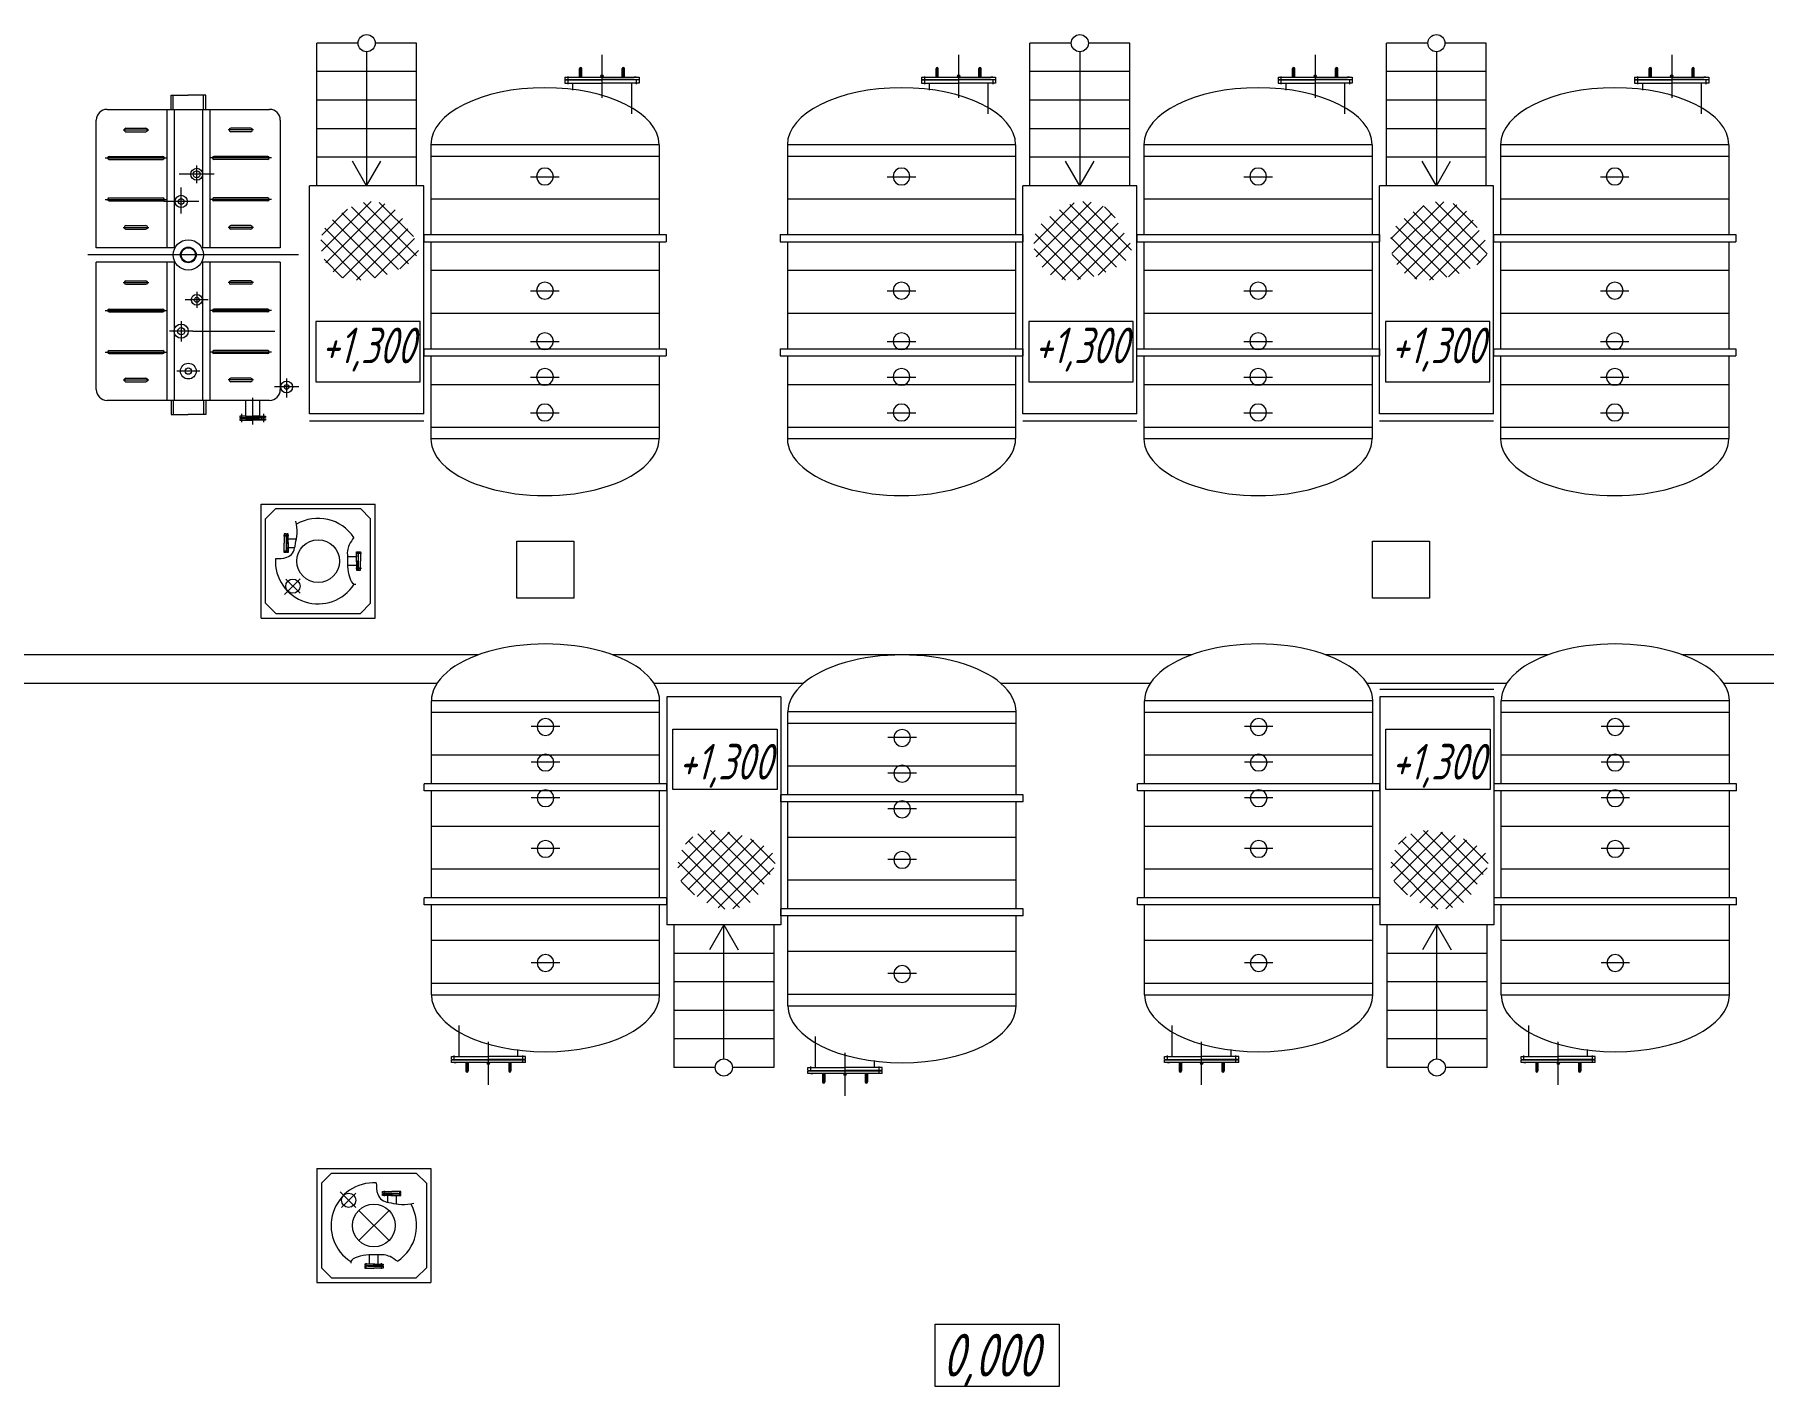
# Model space of a CAD drawing. Header units: millimetres. Extents: x 1663 to 6300, y 431 to 1491.
# Drawn here: x 4733.8 to 4909.8, y 1157.8 to 1295.4 of the extents above; entities that cross this region are included whole.
import ezdxf

# ---------------------------------------------------------------- set-up
doc = ezdxf.new("R2010")
doc.units = ezdxf.units.MM
doc.layers.add('Линия связи (Вновь)', color=3, linetype='Continuous', lineweight=60)
doc.layers.add('Строительный', color=251, linetype='Continuous', lineweight=13)
doc.styles.add('Simplex', font='simplex.shx', dxfattribs={"width": 0.7, "oblique": 15})

# ---------------------------------------------------------------- blocks, each defined once
blk = doc.blocks.new('A$C178B2837')
at = {"layer": 'Строительный', "ltscale": 100}
for p, q in [((338.04, 346.64), (335.14, 346.64)), ((335.14, 336.64), (335.14, 346.64)), ((338.64, 346.04), (338.64, 336.64)), ((342.14, 346.64), (339.24, 346.64)), ((342.14, 336.64), (342.14, 346.64)), ((355.14, 345.83), (355.14, 342.8)), ((380.14, 345.83), (380.14, 342.8)), ((388.04, 346.64), (385.14, 346.64)), ((385.14, 336.64), (385.14, 346.64)), ((388.64, 346.04), (388.64, 336.64)), ((392.14, 346.64), (389.24, 346.64)), ((392.14, 336.64), (392.14, 346.64)), ((405.14, 345.83), (405.14, 342.8)), ((413.04, 346.64), (410.14, 346.64)), ((410.14, 336.64), (410.14, 346.64)), ((413.64, 346.04), (413.64, 336.64)), ((417.14, 346.64), (414.24, 346.64)), ((417.14, 336.64), (417.14, 346.64)), ((430.14, 345.83), (430.14, 342.8)), ((342.14, 344.64), (335.14, 344.64)), ((352.54, 344.26), (357.74, 344.26)), ((352.54, 344.26), (352.54, 344.1)), ((352.74, 344.29), (352.74, 344.08)), ((353.56, 344.26), (353.56, 344.86)), ((353.64, 344.25), (353.64, 344.96)), ((353.72, 344.26), (353.72, 344.86)), ((355.04, 344.34), (355.24, 344.34)), ((356.56, 344.26), (356.56, 344.86)), ((356.64, 344.25), (356.64, 344.96)), ((356.72, 344.26), (356.72, 344.86)), ((357.54, 344.26), (357.4, 344.26)), ((357.54, 344.26), (357.68, 344.26)), ((357.74, 344.26), (357.74, 344.1)), ((377.54, 344.26), (382.74, 344.26)), ((377.54, 344.26), (377.54, 344.1)), ((377.74, 344.29), (377.74, 344.08)), ((378.56, 344.26), (378.56, 344.86)), ((378.64, 344.25), (378.64, 344.96)), ((378.72, 344.26), (378.72, 344.86)), ((380.04, 344.34), (380.24, 344.34)), ((381.56, 344.26), (381.56, 344.86)), ((381.64, 344.25), (381.64, 344.96)), ((381.72, 344.26), (381.72, 344.86)), ((382.54, 344.26), (382.4, 344.26)), ((382.54, 344.26), (382.68, 344.26)), ((382.74, 344.26), (382.74, 344.1)), ((392.14, 344.64), (385.14, 344.64)), ((402.54, 344.26), (407.74, 344.26)), ((402.54, 344.26), (402.54, 344.1)), ((402.74, 344.29), (402.74, 344.08)), ((403.56, 344.26), (403.56, 344.86)), ((403.64, 344.25), (403.64, 344.96)), ((403.72, 344.26), (403.72, 344.86)), ((405.04, 344.34), (405.24, 344.34)), ((406.56, 344.26), (406.56, 344.86)), ((406.64, 344.25), (406.64, 344.96)), ((406.72, 344.26), (406.72, 344.86)), ((407.54, 344.26), (407.4, 344.26)), ((407.54, 344.26), (407.68, 344.26)), ((407.74, 344.26), (407.74, 344.1)), ((417.14, 344.64), (410.14, 344.64)), ((427.54, 344.26), (432.74, 344.26)), ((427.54, 344.26), (427.54, 344.1)), ((427.74, 344.29), (427.74, 344.08)), ((428.56, 344.26), (428.56, 344.86)), ((428.64, 344.25), (428.64, 344.96)), ((428.72, 344.26), (428.72, 344.86)), ((430.04, 344.34), (430.24, 344.34)), ((431.56, 344.26), (431.56, 344.86)), ((431.64, 344.25), (431.64, 344.96)), ((431.72, 344.26), (431.72, 344.86)), ((432.54, 344.26), (432.4, 344.26)), ((432.54, 344.26), (432.68, 344.26)), ((432.74, 344.26), (432.74, 344.1)), ((352.54, 344.1), (357.74, 344.1)), ((352.54, 344.06), (352.54, 343.84)), ((352.54, 344.06), (355.14, 344.06)), ((352.54, 343.84), (355.14, 343.84)), ((352.74, 344.12), (352.74, 343.77)), ((352.88, 344.09), (352.88, 344.06)), ((352.88, 344.09), (355.14, 344.09)), ((352.93, 344.1), (352.93, 344.09)), ((353.08, 343.84), (353.08, 343.35)), ((357.4, 344.09), (355.14, 344.09)), ((357.74, 344.06), (355.14, 344.06)), ((357.74, 343.84), (355.14, 343.84)), ((357.2, 343.84), (357.2, 341.67)), ((357.36, 344.1), (357.36, 344.09)), ((357.4, 344.09), (357.4, 344.06)), ((357.54, 344.12), (357.54, 343.77)), ((357.74, 344.06), (357.74, 343.84)), ((377.54, 344.1), (382.74, 344.1)), ((377.54, 344.06), (377.54, 343.84)), ((377.54, 344.06), (380.14, 344.06)), ((377.54, 343.84), (380.14, 343.84)), ((377.74, 344.12), (377.74, 343.77)), ((377.88, 344.09), (377.88, 344.06)), ((377.88, 344.09), (380.14, 344.09)), ((377.93, 344.1), (377.93, 344.09)), ((378.08, 343.84), (378.08, 343.35)), ((382.4, 344.09), (380.14, 344.09)), ((382.74, 344.06), (380.14, 344.06)), ((382.74, 343.84), (380.14, 343.84)), ((382.2, 343.84), (382.2, 341.67)), ((382.36, 344.1), (382.36, 344.09)), ((382.4, 344.09), (382.4, 344.06)), ((382.54, 344.12), (382.54, 343.77)), ((382.74, 344.06), (382.74, 343.84)), ((402.54, 344.1), (407.74, 344.1)), ((402.54, 344.06), (402.54, 343.84)), ((402.54, 344.06), (405.14, 344.06)), ((402.54, 343.84), (405.14, 343.84)), ((402.74, 344.12), (402.74, 343.77)), ((402.88, 344.09), (402.88, 344.06)), ((402.88, 344.09), (405.14, 344.09)), ((402.93, 344.1), (402.93, 344.09)), ((403.08, 343.84), (403.08, 343.35)), ((407.4, 344.09), (405.14, 344.09)), ((407.74, 344.06), (405.14, 344.06)), ((407.74, 343.84), (405.14, 343.84)), ((407.2, 343.84), (407.2, 341.67)), ((407.36, 344.1), (407.36, 344.09)), ((407.4, 344.09), (407.4, 344.06)), ((407.54, 344.12), (407.54, 343.77)), ((407.74, 344.06), (407.74, 343.84)), ((427.54, 344.1), (432.74, 344.1)), ((427.54, 344.06), (427.54, 343.84)), ((427.54, 344.06), (430.14, 344.06)), ((427.54, 343.84), (430.14, 343.84)), ((427.74, 344.12), (427.74, 343.77)), ((427.88, 344.09), (427.88, 344.06)), ((427.88, 344.09), (430.14, 344.09)), ((427.93, 344.1), (427.93, 344.09)), ((428.08, 343.84), (428.08, 343.35)), ((432.4, 344.09), (430.14, 344.09)), ((432.74, 344.06), (430.14, 344.06)), ((432.74, 343.84), (430.14, 343.84)), ((432.2, 343.84), (432.2, 341.67)), ((432.36, 344.1), (432.36, 344.09)), ((432.4, 344.09), (432.4, 344.06)), ((432.54, 344.12), (432.54, 343.77)), ((432.74, 344.06), (432.74, 343.84)), ((320.44, 341.99), (331.84, 341.99)), ((324.64, 341.99), (324.64, 332.29)), ((324.93, 341.99), (324.93, 342.99)), ((324.93, 342.99), (326.14, 342.99)), ((325.08, 341.99), (325.08, 342.99)), ((325.14, 341.99), (325.14, 332.29)), ((327.36, 342.99), (326.14, 342.99)), ((327.14, 341.99), (327.14, 332.29)), ((327.21, 341.99), (327.21, 342.99)), ((327.36, 341.99), (327.36, 342.99)), ((327.64, 341.99), (327.64, 332.29)), ((342.14, 342.64), (335.14, 342.64)), ((392.14, 342.64), (385.14, 342.64)), ((417.14, 342.64), (410.14, 342.64)), ((319.69, 332.29), (319.69, 341.24)), ((321.77, 340.67), (323.17, 340.67)), ((330.52, 340.67), (329.12, 340.67)), ((332.59, 341.24), (332.59, 332.29)), ((342.14, 340.64), (335.14, 340.64)), ((392.14, 340.64), (385.14, 340.64)), ((417.14, 340.64), (410.14, 340.64)), ((321.58, 340.55), (323.36, 340.55)), ((321.77, 340.43), (323.17, 340.43)), ((330.7, 340.55), (328.93, 340.55)), ((330.52, 340.43), (329.12, 340.43)), ((343.14, 339.51), (343.14, 333.21)), ((359.14, 339.51), (343.14, 339.51)), ((359.14, 339.51), (359.14, 333.21)), ((368.14, 339.51), (368.14, 333.21)), ((384.14, 339.51), (368.14, 339.51)), ((384.14, 339.51), (384.14, 333.21)), ((393.14, 339.51), (393.14, 333.21)), ((409.14, 339.51), (393.14, 339.51)), ((409.14, 339.51), (409.14, 333.21)), ((418.14, 339.51), (418.14, 333.21)), ((434.14, 339.51), (418.14, 339.51)), ((434.14, 339.51), (434.14, 333.21)), ((320.31, 338.59), (324.58, 338.59)), ((320.58, 338.69), (324.36, 338.69)), ((320.58, 338.49), (324.36, 338.49)), ((331.98, 338.59), (327.7, 338.59)), ((331.71, 338.69), (327.93, 338.69)), ((331.71, 338.49), (327.93, 338.49)), ((342.14, 338.64), (335.14, 338.64)), ((338.64, 336.64), (337.64, 338.37)), ((338.64, 336.64), (339.64, 338.37)), ((343.14, 338.71), (359.14, 338.71)), ((368.14, 338.71), (384.14, 338.71)), ((392.14, 338.64), (385.14, 338.64)), ((388.64, 336.64), (387.64, 338.37)), ((388.64, 336.64), (389.64, 338.37)), ((393.14, 338.71), (409.14, 338.71)), ((417.14, 338.64), (410.14, 338.64)), ((413.64, 336.64), (412.64, 338.37)), ((413.64, 336.64), (414.64, 338.37)), ((418.14, 338.71), (434.14, 338.71)), ((327.96, 337.44), (325.5, 337.44)), ((326.73, 336.81), (326.73, 338.06)), ((350.14, 337.26), (352.14, 337.26)), ((375.14, 337.26), (377.14, 337.26)), ((400.14, 337.26), (402.14, 337.26)), ((425.14, 337.26), (427.14, 337.26)), ((320.58, 335.78), (324.36, 335.78)), ((325.64, 334.7), (325.64, 336.51)), ((331.71, 335.78), (327.93, 335.78)), ((342.64, 336.64), (334.64, 336.64)), ((334.64, 320.64), (334.64, 336.64)), ((342.64, 320.64), (342.64, 336.64)), ((392.64, 336.64), (384.64, 336.64)), ((384.64, 320.64), (384.64, 336.64)), ((392.64, 320.64), (392.64, 336.64)), ((417.64, 336.64), (409.64, 336.64)), ((409.64, 320.64), (409.64, 336.64)), ((417.64, 320.64), (417.64, 336.64)), ((320.31, 335.68), (324.58, 335.68)), ((320.58, 335.58), (324.36, 335.58)), ((326.87, 335.54), (324.41, 335.54)), ((331.98, 335.68), (327.7, 335.68)), ((331.71, 335.58), (327.93, 335.58)), ((335.48, 332.05), (338.96, 335.53)), ((335.49, 333.18), (337.31, 335)), ((335.79, 331.24), (339.91, 335.36)), ((336.29, 330.61), (340.63, 334.96)), ((336.9, 334.73), (340.87, 330.76)), ((337.59, 335.16), (341.58, 331.17)), ((338.41, 335.47), (342.14, 331.73)), ((339.53, 335.47), (341.92, 333.08)), ((343.14, 335.71), (359.14, 335.71)), ((368.14, 335.71), (384.14, 335.71)), ((385.41, 332.59), (388.25, 335.43)), ((385.59, 331.65), (389.43, 335.49)), ((385.99, 330.93), (390.27, 335.2)), ((386.58, 330.39), (390.89, 334.7)), ((387.21, 334.94), (391.21, 330.94)), ((387.94, 335.32), (391.86, 331.4)), ((388.86, 335.53), (392.27, 332.12)), ((390.36, 335.15), (391.12, 334.4)), ((393.14, 335.71), (409.14, 335.71)), ((410.44, 332.92), (412.76, 335.25)), ((410.52, 331.88), (414.16, 335.52)), ((410.87, 331.11), (415.07, 335.3)), ((411.4, 330.52), (415.74, 334.86)), ((412.02, 334.82), (416.01, 330.83)), ((412.73, 335.23), (416.7, 331.26)), ((413.58, 335.5), (417.21, 331.87)), ((414.81, 335.4), (416.49, 333.72)), ((418.14, 335.71), (434.14, 335.71)), ((321.58, 333.72), (323.36, 333.72)), ((321.77, 333.84), (323.17, 333.84)), ((321.77, 333.6), (323.17, 333.6)), ((330.7, 333.72), (328.93, 333.72)), ((330.52, 333.84), (329.12, 333.84)), ((330.52, 333.6), (329.12, 333.6)), ((335.71, 333.67), (339.21, 330.18)), ((336.25, 334.26), (340.08, 330.42)), ((336.97, 330.18), (341.15, 334.35)), ((337.93, 330.01), (341.54, 333.62)), ((385.94, 333.96), (389.62, 330.28)), ((386.54, 334.48), (390.46, 330.57)), ((387.37, 330.06), (391.33, 334.02)), ((388.48, 330.05), (391.75, 333.32)), ((410.8, 333.8), (414.38, 330.22)), ((411.37, 334.35), (415.24, 330.48)), ((412.13, 330.12), (416.22, 334.22)), ((413.15, 330.02), (416.63, 333.5)), ((325.14, 332.29), (319.69, 332.29)), ((332.59, 332.29), (327.14, 332.29)), ((335.43, 332.84), (338.24, 330.02)), ((339.22, 330.18), (342, 332.95)), ((342.64, 333.21), (342.64, 332.71)), ((342.64, 333.21), (359.64, 333.21)), ((342.64, 332.71), (359.64, 332.71)), ((343.14, 332.71), (343.14, 325.21)), ((359.14, 332.71), (359.14, 325.21)), ((359.64, 333.21), (359.64, 332.71)), ((367.64, 333.21), (367.64, 332.71)), ((367.64, 333.21), (384.64, 333.21)), ((367.64, 332.71), (384.64, 332.71)), ((368.14, 332.71), (368.14, 325.21)), ((384.14, 332.71), (384.14, 325.21)), ((384.64, 333.21), (384.64, 332.71)), ((385.45, 332.21), (387.63, 330.02)), ((385.51, 333.26), (388.7, 330.08)), ((389.93, 330.37), (392.17, 332.61)), ((392.64, 333.21), (392.64, 332.71)), ((392.64, 333.21), (409.64, 333.21)), ((392.64, 332.71), (409.64, 332.71)), ((393.14, 332.71), (393.14, 325.21)), ((409.14, 332.71), (409.14, 325.21)), ((409.64, 333.21), (409.64, 332.71)), ((410.45, 333.02), (413.43, 330.04)), ((414.5, 330.25), (417.07, 332.82)), ((417.64, 333.21), (417.64, 332.71)), ((417.64, 333.21), (434.64, 333.21)), ((417.64, 332.71), (434.64, 332.71)), ((418.14, 332.71), (418.14, 325.21)), ((434.14, 332.71), (434.14, 325.21)), ((434.64, 333.21), (434.64, 332.71)), ((333.87, 331.79), (319.09, 331.79)), ((319.69, 322.34), (319.69, 331.29)), ((325.14, 331.29), (319.69, 331.29)), ((324.64, 331.29), (324.64, 321.59)), ((325.14, 331.29), (325.14, 321.59)), ((327.14, 331.29), (327.14, 321.59)), ((332.59, 331.29), (327.14, 331.29)), ((327.64, 331.29), (327.64, 321.59)), ((332.59, 331.29), (332.59, 322.34)), ((335.66, 331.48), (336.96, 330.18)), ((340.97, 330.81), (342.27, 332.1)), ((410.54, 331.81), (412.27, 330.08)), ((416.48, 331.1), (417.18, 331.81)), ((321.58, 329.85), (323.36, 329.85)), ((321.77, 329.97), (323.17, 329.97)), ((321.77, 329.73), (323.17, 329.73)), ((330.7, 329.85), (328.93, 329.85)), ((330.52, 329.97), (329.12, 329.97)), ((330.52, 329.73), (329.12, 329.73)), ((343.14, 330.71), (359.14, 330.71)), ((368.14, 330.71), (384.14, 330.71)), ((393.14, 330.71), (409.14, 330.71)), ((418.14, 330.71), (434.14, 330.71)), ((327.54, 328.64), (325.92, 328.64)), ((326.73, 329.19), (326.73, 328.08)), ((350.14, 329.26), (352.14, 329.26)), ((375.14, 329.26), (377.14, 329.26)), ((400.14, 329.26), (402.14, 329.26)), ((425.14, 329.26), (427.14, 329.26)), ((320.31, 327.89), (324.58, 327.89)), ((320.58, 327.99), (324.36, 327.99)), ((320.58, 327.79), (324.36, 327.79)), ((331.98, 327.89), (327.7, 327.89)), ((331.71, 327.99), (327.93, 327.99)), ((331.71, 327.79), (327.93, 327.79)), ((343.14, 327.71), (359.14, 327.71)), ((368.14, 327.71), (384.14, 327.71)), ((393.14, 327.71), (409.14, 327.71)), ((418.14, 327.71), (434.14, 327.71)), ((326.45, 326.44), (324.83, 326.44)), ((325.64, 327.15), (325.64, 325.72)), ((326.45, 326.44), (332.2, 326.44)), ((342.39, 327.13), (335.07, 327.13)), ((335.07, 327.13), (335.07, 322.9)), ((342.39, 322.9), (342.39, 327.13)), ((392.39, 327.13), (385.07, 327.13)), ((385.07, 327.13), (385.07, 322.9)), ((392.39, 322.9), (392.39, 327.13)), ((417.39, 327.13), (410.07, 327.13)), ((410.07, 327.13), (410.07, 322.9)), ((417.39, 322.9), (417.39, 327.13)), ((320.31, 324.98), (324.58, 324.98)), ((320.58, 325.08), (324.36, 325.08)), ((320.58, 324.88), (324.36, 324.88)), ((331.98, 324.98), (327.7, 324.98)), ((331.71, 325.08), (327.93, 325.08)), ((331.71, 324.88), (327.93, 324.88)), ((342.64, 325.21), (342.64, 324.71)), ((342.64, 325.21), (359.64, 325.21)), ((350.14, 325.71), (352.14, 325.71)), ((359.64, 325.21), (359.64, 324.71)), ((367.64, 325.21), (367.64, 324.71)), ((367.64, 325.21), (384.64, 325.21)), ((375.14, 325.71), (377.14, 325.71)), ((384.64, 325.21), (384.64, 324.71)), ((392.64, 325.21), (409.64, 325.21)), ((400.14, 325.71), (402.14, 325.71)), ((409.64, 325.21), (409.64, 324.71)), ((417.64, 325.21), (417.64, 324.71)), ((417.64, 325.21), (434.64, 325.21)), ((425.14, 325.71), (427.14, 325.71)), ((434.64, 325.21), (434.64, 324.71)), ((326.95, 323.64), (325.34, 323.64)), ((342.64, 324.71), (359.64, 324.71)), ((343.14, 324.71), (343.14, 318.91)), ((359.14, 324.71), (359.14, 318.91)), ((367.64, 324.71), (384.64, 324.71)), ((368.14, 324.71), (368.14, 318.91)), ((384.14, 324.71), (384.14, 318.91)), ((392.64, 324.71), (409.64, 324.71)), ((393.14, 324.71), (393.14, 318.91)), ((409.14, 324.71), (409.14, 318.91)), ((417.64, 324.71), (434.64, 324.71)), ((418.14, 324.71), (418.14, 318.91)), ((434.14, 324.71), (434.14, 318.91)), ((321.58, 323.02), (323.36, 323.02)), ((321.77, 323.14), (323.17, 323.14)), ((321.77, 322.9), (323.17, 322.9)), ((330.7, 323.02), (328.93, 323.02)), ((330.52, 323.14), (329.12, 323.14)), ((330.52, 322.9), (329.12, 322.9)), ((333.88, 322.53), (332.18, 322.53)), ((333.03, 323.13), (333.03, 321.8)), ((335.07, 322.9), (342.39, 322.9)), ((343.14, 322.71), (359.14, 322.71)), ((350.14, 323.21), (352.14, 323.21)), ((368.14, 322.71), (384.14, 322.71)), ((375.14, 323.21), (377.14, 323.21)), ((385.07, 322.9), (392.39, 322.9)), ((393.14, 322.71), (409.14, 322.71)), ((400.14, 323.21), (402.14, 323.21)), ((410.07, 322.9), (417.39, 322.9)), ((418.14, 322.71), (434.14, 322.71)), ((425.14, 323.21), (427.14, 323.21)), ((331.84, 321.59), (320.44, 321.59)), ((324.93, 321.59), (324.93, 320.59)), ((325.08, 321.59), (325.08, 320.59)), ((327.21, 321.59), (327.21, 320.59)), ((327.36, 321.59), (327.36, 320.59)), ((330.14, 321.59), (330.14, 320.49)), ((330.64, 321.77), (330.64, 319.9)), ((331.14, 321.59), (331.14, 320.49)), ((332.59, 322.34), (332.59, 322.34)), ((332.59, 322.34), (332.59, 322.34)), ((332.59, 322.34), (332.59, 322.34)), ((324.93, 320.59), (326.14, 320.59)), ((327.36, 320.59), (326.14, 320.59)), ((330.14, 320.49), (329.74, 320.49)), ((329.74, 320.49), (329.74, 320.39)), ((329.74, 320.39), (330.14, 320.39)), ((330.14, 320.29), (329.74, 320.29)), ((329.74, 320.29), (329.74, 320.19)), ((329.74, 320.19), (330.64, 320.19)), ((329.87, 320.65), (329.87, 320.05)), ((330.01, 320.39), (330.01, 320.29)), ((330.14, 320.49), (330.64, 320.49)), ((330.14, 320.39), (330.64, 320.39)), ((330.14, 320.29), (330.64, 320.29)), ((331.14, 320.49), (330.64, 320.49)), ((331.14, 320.39), (330.64, 320.39)), ((331.14, 320.29), (330.64, 320.29)), ((331.54, 320.19), (330.64, 320.19)), ((331.14, 320.49), (331.54, 320.49)), ((331.54, 320.39), (331.14, 320.39)), ((331.14, 320.29), (331.54, 320.29)), ((331.28, 320.39), (331.28, 320.29)), ((331.42, 320.65), (331.42, 320.05)), ((331.54, 320.49), (331.54, 320.39)), ((331.54, 320.29), (331.54, 320.19)), ((342.64, 320.64), (334.64, 320.64)), ((342.64, 320.14), (334.64, 320.14)), ((350.14, 320.71), (352.14, 320.71)), ((375.14, 320.71), (377.14, 320.71)), ((392.64, 320.64), (384.64, 320.64)), ((392.64, 320.14), (384.64, 320.14)), ((400.14, 320.71), (402.14, 320.71)), ((417.64, 320.64), (409.64, 320.64)), ((417.64, 320.14), (409.64, 320.14)), ((425.14, 320.71), (427.14, 320.71)), ((343.14, 319.71), (359.14, 319.71)), ((343.14, 318.91), (359.14, 318.91)), ((368.14, 319.71), (384.14, 319.71)), ((368.14, 318.91), (384.14, 318.91)), ((393.14, 319.71), (409.14, 319.71)), ((393.14, 318.91), (409.14, 318.91)), ((418.14, 319.71), (434.14, 319.71)), ((418.14, 318.91), (434.14, 318.91)), ((331.24, 314.32), (339.24, 314.32)), ((331.24, 306.32), (331.24, 314.32)), ((332.27, 314), (331.56, 313.29)), ((332.27, 314), (338.21, 314)), ((338.21, 314), (338.91, 313.29)), ((339.24, 306.32), (339.24, 314.32)), ((331.56, 307.36), (331.56, 313.29)), ((338.91, 307.36), (338.91, 313.29)), ((332.81, 312.11), (333.19, 312.11)), ((333, 312.22), (332.86, 312.22)), ((332.86, 312.22), (332.86, 311.57)), ((332.86, 310.93), (332.86, 311.57)), ((333, 312.01), (333, 312.22)), ((333, 312.01), (333, 310.93)), ((333.04, 312.01), (333, 312.01)), ((333.14, 312.22), (333.04, 312.22)), ((333.04, 312.22), (333.04, 311.57)), ((333.04, 310.93), (333.04, 311.57)), ((333.14, 311.52), (333.14, 312.22)), ((333.14, 311.87), (333.71, 311.87)), ((333.14, 311.63), (333.14, 310.93)), ((349.16, 307.71), (349.16, 311.71)), ((349.16, 311.71), (353.16, 311.71)), ((353.16, 311.71), (353.16, 307.71)), ((409.16, 307.71), (409.16, 311.71)), ((409.16, 311.71), (413.16, 311.71)), ((413.16, 311.71), (413.16, 307.71)), ((332.81, 311.04), (333.19, 311.04)), ((333, 310.93), (332.86, 310.93)), ((333.04, 311.14), (333, 311.14)), ((333.04, 311.27), (333.04, 311.14)), ((333.14, 310.93), (333.04, 310.93)), ((333.14, 311.27), (333.6, 311.27)), ((337.94, 310.62), (337.3, 310.62)), ((338.27, 310.86), (337.89, 310.86)), ((337.94, 310.27), (337.94, 310.97)), ((337.94, 310.97), (338.04, 310.97)), ((337.94, 310.38), (337.94, 309.68)), ((338.04, 310.97), (338.04, 310.32)), ((338.04, 310.62), (338.04, 310.76)), ((338.04, 310.76), (338.08, 310.76)), ((338.04, 309.68), (338.04, 310.32)), ((338.08, 309.89), (338.08, 310.97)), ((338.08, 310.97), (338.21, 310.97)), ((338.21, 310.97), (338.21, 310.32)), ((338.21, 309.68), (338.21, 310.32)), ((337.94, 310.02), (337.3, 310.02)), ((338.27, 309.79), (337.89, 309.79)), ((337.94, 309.68), (338.04, 309.68)), ((338.04, 309.89), (338.08, 309.89)), ((338.08, 309.89), (338.08, 309.68)), ((338.08, 309.68), (338.21, 309.68)), ((333.98, 309.07), (332.88, 307.97)), ((332.98, 309.05), (333.97, 308.06)), ((331.56, 307.36), (332.27, 306.65)), ((338.91, 307.36), (338.21, 306.65)), ((353.16, 307.71), (349.16, 307.71)), ((413.16, 307.71), (409.16, 307.71)), ((331.24, 306.32), (339.24, 306.32)), ((332.27, 306.65), (338.21, 306.65)), ((346.46, 303.74), (200.29, 303.74)), ((396.46, 303.74), (355.9, 303.74)), ((421.46, 303.74), (405.9, 303.74)), ((442.14, 303.74), (430.9, 303.74)), ((343.56, 301.74), (198.29, 301.74)), ((369.25, 301.74), (358.79, 301.74)), ((367.68, 300.81), (359.68, 300.81)), ((359.68, 300.81), (359.68, 284.81)), ((367.68, 300.81), (367.68, 284.81)), ((393.56, 301.74), (383.11, 301.74)), ((418.56, 301.74), (408.79, 301.74)), ((417.67, 301.31), (409.67, 301.31)), ((417.67, 300.81), (409.67, 300.81)), ((409.67, 300.81), (409.67, 284.81)), ((417.67, 300.81), (417.67, 284.81)), ((442.14, 301.74), (433.79, 301.74)), ((343.18, 294.71), (343.18, 300.51)), ((359.18, 300.51), (343.18, 300.51)), ((359.18, 299.71), (343.18, 299.71)), ((359.18, 294.71), (359.18, 300.51)), ((368.18, 293.94), (368.18, 299.74)), ((384.18, 299.74), (368.18, 299.74)), ((384.18, 293.94), (384.18, 299.74)), ((393.18, 294.71), (393.18, 300.51)), ((409.18, 300.51), (393.18, 300.51)), ((409.18, 299.71), (393.18, 299.71)), ((409.18, 294.71), (409.18, 300.51)), ((418.18, 294.71), (418.18, 300.51)), ((434.18, 300.51), (418.18, 300.51)), ((434.18, 299.71), (418.18, 299.71)), ((434.18, 294.71), (434.18, 300.51)), ((352.18, 298.71), (350.18, 298.71)), ((360.1, 298.54), (367.43, 298.54)), ((360.1, 294.31), (360.1, 298.54)), ((367.43, 298.54), (367.43, 294.31)), ((384.18, 298.94), (368.18, 298.94)), ((402.18, 298.71), (400.18, 298.71)), ((410.09, 298.54), (417.42, 298.54)), ((410.09, 294.31), (410.09, 298.54)), ((417.42, 298.54), (417.42, 294.31)), ((427.18, 298.71), (425.18, 298.71)), ((377.18, 297.94), (375.18, 297.94)), ((359.18, 296.71), (343.18, 296.71)), ((352.18, 296.21), (350.18, 296.21)), ((384.18, 295.94), (368.18, 295.94)), ((409.18, 296.71), (393.18, 296.71)), ((402.18, 296.21), (400.18, 296.21)), ((434.18, 296.71), (418.18, 296.71)), ((427.18, 296.21), (425.18, 296.21)), ((342.68, 294.21), (342.68, 294.71)), ((359.68, 294.71), (342.68, 294.71)), ((359.68, 294.21), (359.68, 294.71)), ((377.18, 295.44), (375.18, 295.44)), ((392.68, 294.21), (392.68, 294.71)), ((409.68, 294.71), (392.68, 294.71)), ((409.68, 294.21), (409.68, 294.71)), ((417.68, 294.21), (417.68, 294.71)), ((434.68, 294.71), (417.68, 294.71)), ((434.68, 294.21), (434.68, 294.71)), ((359.68, 294.21), (342.68, 294.21)), ((343.18, 286.71), (343.18, 294.21)), ((352.18, 293.71), (350.18, 293.71)), ((359.18, 286.71), (359.18, 294.21)), ((367.43, 294.31), (360.1, 294.31)), ((367.68, 293.44), (367.68, 293.94)), ((384.68, 293.94), (367.68, 293.94)), ((384.68, 293.44), (367.68, 293.44)), ((368.18, 285.94), (368.18, 293.44)), ((384.18, 285.94), (384.18, 293.44)), ((384.68, 293.44), (384.68, 293.94)), ((409.68, 294.21), (392.68, 294.21)), ((393.18, 286.71), (393.18, 294.21)), ((402.18, 293.71), (400.18, 293.71)), ((409.18, 286.71), (409.18, 294.21)), ((417.42, 294.31), (410.09, 294.31)), ((434.68, 294.21), (417.68, 294.21)), ((418.18, 286.71), (418.18, 294.21)), ((427.18, 293.71), (425.18, 293.71)), ((434.18, 286.71), (434.18, 294.21)), ((377.18, 292.94), (375.18, 292.94)), ((359.18, 291.71), (343.18, 291.71)), ((360.45, 288.8), (363.08, 291.43)), ((360.67, 287.9), (364.07, 291.3)), ((360.99, 290.46), (361.52, 290.99)), ((361.18, 287.28), (364.97, 291.07)), ((361.85, 291.19), (366.09, 286.95)), ((362.74, 291.42), (366.5, 287.67)), ((363.96, 291.32), (366.94, 288.34)), ((384.18, 290.94), (368.18, 290.94)), ((409.18, 291.71), (393.18, 291.71)), ((410.44, 288.8), (413.07, 291.43)), ((410.66, 287.9), (414.06, 291.3)), ((410.98, 290.46), (411.51, 290.99)), ((411.17, 287.28), (414.96, 291.07)), ((411.84, 291.19), (416.08, 286.95)), ((412.73, 291.42), (416.49, 287.67)), ((413.95, 291.32), (416.93, 288.34)), ((434.18, 291.71), (418.18, 291.71)), ((352.18, 290.16), (350.18, 290.16)), ((360.74, 290.05), (364.77, 286.02)), ((361.2, 290.71), (365.54, 286.38)), ((361.81, 286.79), (365.77, 290.75)), ((362.49, 286.35), (366.49, 290.35)), ((363.28, 286.01), (367.09, 289.83)), ((365.56, 290.84), (367.29, 289.12)), ((402.18, 290.16), (400.18, 290.16)), ((410.73, 290.05), (414.76, 286.02)), ((411.19, 290.71), (415.53, 286.38)), ((411.8, 286.79), (415.76, 290.75)), ((412.48, 286.35), (416.48, 290.35)), ((413.27, 286.01), (417.08, 289.83)), ((415.55, 290.84), (417.28, 289.12)), ((427.18, 290.16), (425.18, 290.16)), ((359.18, 288.71), (343.18, 288.71)), ((360.48, 289.2), (363.75, 285.92)), ((364.32, 285.93), (367.2, 288.81)), ((377.18, 289.39), (375.18, 289.39)), ((409.18, 288.71), (393.18, 288.71)), ((410.47, 289.2), (413.74, 285.92)), ((414.31, 285.93), (417.19, 288.81)), ((434.18, 288.71), (418.18, 288.71)), ((360.69, 287.86), (361.63, 286.92)), ((384.18, 287.94), (368.18, 287.94)), ((410.68, 287.86), (411.62, 286.92)), ((342.68, 286.21), (342.68, 286.71)), ((359.68, 286.71), (342.68, 286.71)), ((359.68, 286.21), (342.68, 286.21)), ((343.18, 279.91), (343.18, 286.21)), ((359.18, 279.91), (359.18, 286.21)), ((359.68, 286.21), (359.68, 286.71)), ((392.68, 286.21), (392.68, 286.71)), ((409.68, 286.71), (392.68, 286.71)), ((409.68, 286.21), (392.68, 286.21)), ((393.18, 279.91), (393.18, 286.21)), ((409.18, 279.91), (409.18, 286.21)), ((409.68, 286.21), (409.68, 286.71)), ((417.68, 286.21), (417.68, 286.71)), ((434.68, 286.71), (417.68, 286.71)), ((434.68, 286.21), (417.68, 286.21)), ((418.18, 279.91), (418.18, 286.21)), ((434.18, 279.91), (434.18, 286.21)), ((434.68, 286.21), (434.68, 286.71)), ((367.68, 285.44), (367.68, 285.94)), ((384.68, 285.94), (367.68, 285.94)), ((384.68, 285.44), (367.68, 285.44)), ((368.18, 279.14), (368.18, 285.44)), ((384.18, 279.14), (384.18, 285.44)), ((384.68, 285.44), (384.68, 285.94)), ((359.18, 283.71), (343.18, 283.71)), ((367.68, 284.81), (359.68, 284.81)), ((360.18, 284.81), (360.18, 274.81)), ((363.68, 284.81), (362.68, 283.07)), ((363.68, 275.41), (363.68, 284.81)), ((363.68, 284.81), (364.68, 283.07)), ((367.18, 284.81), (367.18, 274.81)), ((409.18, 283.71), (393.18, 283.71)), ((417.67, 284.81), (409.67, 284.81)), ((410.17, 284.81), (410.17, 274.81)), ((413.67, 284.81), (412.67, 283.07)), ((413.67, 275.41), (413.67, 284.81)), ((413.67, 284.81), (414.67, 283.07)), ((417.17, 284.81), (417.17, 274.81)), ((434.18, 283.71), (418.18, 283.71)), ((367.18, 282.81), (360.18, 282.81)), ((384.18, 282.94), (368.18, 282.94)), ((417.17, 282.81), (410.17, 282.81)), ((352.18, 282.16), (350.18, 282.16)), ((377.18, 281.39), (375.18, 281.39)), ((402.18, 282.16), (400.18, 282.16)), ((427.18, 282.16), (425.18, 282.16)), ((359.18, 280.71), (343.18, 280.71)), ((367.18, 280.81), (360.18, 280.81)), ((409.18, 280.71), (393.18, 280.71)), ((417.17, 280.81), (410.17, 280.81)), ((434.18, 280.71), (418.18, 280.71)), ((343.18, 279.91), (359.18, 279.91)), ((367.18, 278.81), (360.18, 278.81)), ((384.18, 279.94), (368.18, 279.94)), ((368.18, 279.14), (384.18, 279.14)), ((393.18, 279.91), (409.18, 279.91)), ((417.17, 278.81), (410.17, 278.81)), ((418.18, 279.91), (434.18, 279.91)), ((345.12, 275.59), (345.12, 277.75)), ((395.12, 275.59), (395.12, 277.75)), ((420.12, 275.59), (420.12, 277.75)), ((347.18, 273.59), (347.18, 276.62)), ((367.18, 276.81), (360.18, 276.81)), ((370.12, 274.82), (370.12, 276.98)), ((397.18, 273.59), (397.18, 276.62)), ((417.17, 276.81), (410.17, 276.81)), ((422.18, 273.59), (422.18, 276.62)), ((344.58, 275.37), (344.58, 275.59)), ((344.58, 275.59), (347.18, 275.59)), ((344.58, 275.37), (347.18, 275.37)), ((349.78, 275.33), (344.58, 275.33)), ((344.58, 275.17), (344.58, 275.33)), ((349.78, 275.17), (344.58, 275.17)), ((344.78, 275.17), (344.64, 275.17)), ((344.78, 275.3), (344.78, 275.66)), ((344.78, 275.17), (344.92, 275.17)), ((344.92, 275.34), (344.92, 275.37)), ((344.92, 275.34), (347.18, 275.34)), ((344.96, 275.33), (344.96, 275.34)), ((345.6, 275.17), (345.6, 274.57)), ((345.68, 275.18), (345.68, 274.47)), ((345.76, 275.17), (345.76, 274.57)), ((349.78, 275.59), (347.18, 275.59)), ((349.78, 275.37), (347.18, 275.37)), ((349.44, 275.34), (347.18, 275.34)), ((348.6, 275.17), (348.6, 274.57)), ((348.68, 275.18), (348.68, 274.47)), ((348.76, 275.17), (348.76, 274.57)), ((349.24, 275.59), (349.24, 276.07)), ((349.39, 275.33), (349.39, 275.34)), ((349.44, 275.34), (349.44, 275.37)), ((349.58, 275.3), (349.58, 275.66)), ((349.58, 275.14), (349.58, 275.35)), ((349.78, 275.37), (349.78, 275.59)), ((349.78, 275.17), (349.78, 275.33)), ((372.18, 272.82), (372.18, 275.85)), ((374.24, 274.82), (374.24, 275.3)), ((394.58, 275.37), (394.58, 275.59)), ((394.58, 275.59), (397.18, 275.59)), ((394.58, 275.37), (397.18, 275.37)), ((399.78, 275.33), (394.58, 275.33)), ((394.58, 275.17), (394.58, 275.33)), ((399.78, 275.17), (394.58, 275.17)), ((394.78, 275.17), (394.64, 275.17)), ((394.78, 275.3), (394.78, 275.66)), ((394.78, 275.17), (394.92, 275.17)), ((394.92, 275.34), (394.92, 275.37)), ((394.92, 275.34), (397.18, 275.34)), ((394.96, 275.33), (394.96, 275.34)), ((395.6, 275.17), (395.6, 274.57)), ((395.68, 275.18), (395.68, 274.47)), ((395.76, 275.17), (395.76, 274.57)), ((399.78, 275.59), (397.18, 275.59)), ((399.78, 275.37), (397.18, 275.37)), ((399.44, 275.34), (397.18, 275.34)), ((398.6, 275.17), (398.6, 274.57)), ((398.68, 275.18), (398.68, 274.47)), ((398.76, 275.17), (398.76, 274.57)), ((399.24, 275.59), (399.24, 276.07)), ((399.39, 275.33), (399.39, 275.34)), ((399.44, 275.34), (399.44, 275.37)), ((399.58, 275.3), (399.58, 275.66)), ((399.58, 275.14), (399.58, 275.35)), ((399.78, 275.37), (399.78, 275.59)), ((399.78, 275.17), (399.78, 275.33)), ((419.58, 275.37), (419.58, 275.59)), ((419.58, 275.59), (422.18, 275.59)), ((419.58, 275.37), (422.18, 275.37)), ((424.78, 275.33), (419.58, 275.33)), ((419.58, 275.17), (419.58, 275.33)), ((424.78, 275.17), (419.58, 275.17)), ((419.78, 275.17), (419.64, 275.17)), ((419.78, 275.3), (419.78, 275.66)), ((419.78, 275.17), (419.92, 275.17)), ((419.92, 275.34), (419.92, 275.37)), ((419.92, 275.34), (422.18, 275.34)), ((419.96, 275.33), (419.96, 275.34)), ((420.6, 275.17), (420.6, 274.57)), ((420.68, 275.18), (420.68, 274.47)), ((420.76, 275.17), (420.76, 274.57)), ((424.78, 275.59), (422.18, 275.59)), ((424.78, 275.37), (422.18, 275.37)), ((424.44, 275.34), (422.18, 275.34)), ((423.6, 275.17), (423.6, 274.57)), ((423.68, 275.18), (423.68, 274.47)), ((423.76, 275.17), (423.76, 274.57)), ((424.24, 275.59), (424.24, 276.07)), ((424.39, 275.33), (424.39, 275.34)), ((424.44, 275.34), (424.44, 275.37)), ((424.58, 275.3), (424.58, 275.66)), ((424.58, 275.14), (424.58, 275.35)), ((424.78, 275.37), (424.78, 275.59)), ((424.78, 275.17), (424.78, 275.33)), ((347.28, 275.09), (347.08, 275.09)), ((363.08, 274.81), (360.18, 274.81)), ((367.18, 274.81), (364.28, 274.81)), ((369.58, 274.6), (369.58, 274.82)), ((369.58, 274.82), (372.18, 274.82)), ((369.58, 274.6), (372.18, 274.6)), ((374.78, 274.56), (369.58, 274.56)), ((369.58, 274.4), (369.58, 274.56)), ((374.78, 274.4), (369.58, 274.4)), ((369.78, 274.4), (369.64, 274.4)), ((369.78, 274.53), (369.78, 274.89)), ((369.78, 274.4), (369.92, 274.4)), ((369.92, 274.57), (369.92, 274.6)), ((369.92, 274.57), (372.18, 274.57)), ((369.96, 274.56), (369.96, 274.57)), ((370.6, 274.4), (370.6, 273.8)), ((370.68, 274.41), (370.68, 273.7)), ((370.76, 274.4), (370.76, 273.8)), ((372.28, 274.32), (372.08, 274.32)), ((374.78, 274.82), (372.18, 274.82)), ((374.78, 274.6), (372.18, 274.6)), ((374.44, 274.57), (372.18, 274.57)), ((373.6, 274.4), (373.6, 273.8)), ((373.68, 274.41), (373.68, 273.7)), ((373.76, 274.4), (373.76, 273.8)), ((374.39, 274.56), (374.39, 274.57)), ((374.44, 274.57), (374.44, 274.6)), ((374.58, 274.53), (374.58, 274.89)), ((374.58, 274.37), (374.58, 274.58)), ((374.78, 274.6), (374.78, 274.82)), ((374.78, 274.4), (374.78, 274.56)), ((397.28, 275.09), (397.08, 275.09)), ((413.07, 274.81), (410.17, 274.81)), ((417.17, 274.81), (414.27, 274.81)), ((422.28, 275.09), (422.08, 275.09)), ((335.15, 267.73), (335.15, 259.73)), ((335.15, 267.73), (343.15, 267.73)), ((336.18, 267.4), (335.48, 266.7)), ((335.48, 266.7), (335.48, 260.76)), ((336.18, 267.4), (342.12, 267.4)), ((342.83, 266.7), (342.12, 267.4)), ((342.83, 266.7), (342.83, 260.76)), ((343.15, 267.73), (343.15, 259.73)), ((337.89, 264.99), (336.79, 266.09)), ((337.88, 265.99), (336.89, 265)), ((339.76, 265.97), (339.76, 266.11)), ((339.76, 266.11), (340.4, 266.11)), ((340.84, 265.97), (339.76, 265.97)), ((339.76, 265.83), (339.76, 265.93)), ((339.76, 265.93), (340.4, 265.93)), ((340.46, 265.83), (339.76, 265.83)), ((339.86, 266.16), (339.86, 265.78)), ((339.97, 265.93), (339.97, 265.97)), ((340.1, 265.93), (339.97, 265.93)), ((340.1, 265.83), (340.1, 265.36)), ((340.34, 265.83), (341.04, 265.83)), ((341.04, 266.11), (340.4, 266.11)), ((341.04, 265.93), (340.4, 265.93)), ((340.7, 265.83), (340.7, 265.25)), ((340.84, 265.93), (340.84, 265.97)), ((340.84, 265.97), (341.04, 265.97)), ((340.94, 266.16), (340.94, 265.78)), ((341.04, 265.97), (341.04, 266.11)), ((341.04, 265.83), (341.04, 265.93)), ((340.21, 262.67), (338.09, 264.79)), ((340.21, 264.79), (338.09, 262.67)), ((336.18, 260.05), (335.48, 260.76)), ((339.21, 261.03), (338.51, 261.03)), ((338.51, 261.03), (338.51, 260.93)), ((338.51, 260.93), (339.15, 260.93)), ((338.72, 260.89), (338.51, 260.89)), ((338.51, 260.89), (338.51, 260.75)), ((338.51, 260.75), (339.15, 260.75)), ((338.61, 260.7), (338.61, 261.08)), ((338.72, 260.93), (338.72, 260.89)), ((338.72, 260.89), (339.79, 260.89)), ((338.85, 261.03), (338.85, 261.67)), ((339.09, 261.03), (339.79, 261.03)), ((339.79, 260.93), (339.15, 260.93)), ((339.79, 260.75), (339.15, 260.75)), ((339.45, 261.03), (339.45, 261.67)), ((339.45, 260.93), (339.59, 260.93)), ((339.59, 260.93), (339.59, 260.89)), ((339.69, 260.7), (339.69, 261.08)), ((339.79, 261.03), (339.79, 260.93)), ((339.79, 260.89), (339.79, 260.75)), ((342.83, 260.76), (342.12, 260.05)), ((335.15, 259.73), (343.15, 259.73)), ((336.18, 260.05), (342.12, 260.05)), ((378.5, 256.82), (387.19, 256.82)), ((378.5, 252.45), (378.5, 256.82)), ((387.19, 256.82), (387.19, 252.45)), ((387.19, 252.45), (378.5, 252.45))]:
    blk.add_line(p, q, dxfattribs=at)
for centre, radius in [((338.64, 346.64), 0.6), ((388.64, 346.64), 0.6), ((413.64, 346.64), 0.6), ((355.14, 344.34), 0.08), ((380.14, 344.34), 0.08), ((405.14, 344.34), 0.08), ((430.14, 344.34), 0.08), ((326.73, 337.44), 0.42), ((326.73, 337.44), 0.24), ((325.64, 335.54), 0.43), ((325.64, 335.54), 0.2), ((326.14, 331.79), 1.06), ((326.14, 331.79), 0.55), ((326.14, 331.79), 0.5), ((326.73, 328.64), 0.381), ((326.73, 328.64), 0.172), ((325.64, 326.44), 0.5), ((325.64, 326.44), 0.25), ((326.14, 323.64), 0.55), ((326.14, 323.64), 0.22), ((333.03, 322.53), 0.416), ((333.03, 322.53), 0.162), ((335.24, 310.32), 1.5), ((333.47, 308.56), 0.5), ((347.18, 275.09), 0.08), ((363.68, 274.81), 0.6), ((397.18, 275.09), 0.08), ((413.67, 274.81), 0.6), ((422.18, 275.09), 0.08), ((372.18, 274.32), 0.08), ((337.38, 265.5), 0.5), ((339.15, 263.73), 1.5)]:
    blk.add_circle(centre, radius, dxfattribs=at)
for centre, radius, start, end in [((353.64, 344.86), 0.08, 0, 180), ((356.64, 344.86), 0.08, 0, 180), ((378.64, 344.86), 0.08, 0, 180), ((381.64, 344.86), 0.08, 0, 180), ((403.64, 344.86), 0.08, 0, 180), ((406.64, 344.86), 0.08, 0, 180), ((428.64, 344.86), 0.08, 0, 180), ((431.64, 344.86), 0.08, 0, 180), ((320.44, 341.24), 0.75, 90, 180), ((331.84, 341.24), 0.75, 0, 90), ((321.77, 340.55), 0.12, 90, 270), ((323.17, 340.55), 0.12, 270, 90), ((329.12, 340.55), 0.12, 90, 270), ((330.52, 340.55), 0.12, 270, 90), ((320.58, 338.59), 0.1, 90, 270), ((324.36, 338.59), 0.1, 270, 90), ((327.93, 338.59), 0.1, 90, 270), ((331.71, 338.59), 0.1, 270, 90), ((320.58, 335.68), 0.1, 90, 270), ((324.36, 335.68), 0.1, 270, 90), ((327.93, 335.68), 0.1, 90, 270), ((331.71, 335.68), 0.1, 270, 90), ((321.77, 333.72), 0.12, 90, 270), ((323.17, 333.72), 0.12, 270, 90), ((329.12, 333.72), 0.12, 90, 270), ((330.52, 333.72), 0.12, 270, 90), ((321.77, 329.85), 0.12, 90, 270), ((323.17, 329.85), 0.12, 270, 90), ((329.12, 329.85), 0.12, 90, 270), ((330.52, 329.85), 0.12, 270, 90), ((320.58, 327.89), 0.1, 90, 270), ((324.36, 327.89), 0.1, 270, 90), ((327.93, 327.89), 0.1, 90, 270), ((331.71, 327.89), 0.1, 270, 90), ((320.58, 324.98), 0.1, 90, 270), ((324.36, 324.98), 0.1, 270, 90), ((327.93, 324.98), 0.1, 90, 270), ((331.71, 324.98), 0.1, 270, 90), ((321.77, 323.02), 0.12, 90, 270), ((323.17, 323.02), 0.12, 270, 90), ((329.12, 323.02), 0.12, 90, 270), ((330.52, 323.02), 0.12, 270, 90), ((320.44, 322.34), 0.75, 180, 270), ((331.84, 322.34), 0.75, 270, 0), ((335.24, 310.32), 3, 33.3936, 120.4581), ((335.24, 310.32), 3, 176.8883, 327.379), ((345.68, 274.57), 0.08, 180, 0), ((348.68, 274.57), 0.08, 180, 0), ((395.68, 274.57), 0.08, 180, 0), ((398.68, 274.57), 0.08, 180, 0), ((420.68, 274.57), 0.08, 180, 0), ((423.68, 274.57), 0.08, 180, 0), ((370.68, 273.8), 0.08, 180, 0), ((373.68, 273.8), 0.08, 180, 0), ((339.15, 263.73), 3, 86.8883, 237.379), ((339.15, 263.73), 3, 303.3936, 30.4581)]:
    blk.add_arc(centre, radius, start, end, dxfattribs=at)
for centre, major_axis, start_param, end_param in [((351.14, 339.51), (-8, 0), 3.141593, 6.283185), ((376.14, 339.51), (-8, 0), 3.141593, 6.283185), ((401.14, 339.51), (-8, 0), 3.141593, 6.283185), ((426.14, 339.51), (-8, 0), 3.141593, 6.283185), ((351.14, 318.91), (-8, 0), 0, 3.141593), ((376.14, 318.91), (-8, 0), 0, 3.141593), ((401.14, 318.91), (-8, 0), 0, 3.141593), ((426.14, 318.91), (-8, 0), 0, 3.141593), ((351.18, 300.51), (8, 0), 0, 3.141593), ((401.18, 300.51), (8, 0), 0, 3.141593), ((426.18, 300.51), (8, 0), 0, 3.141593), ((376.18, 299.74), (8, 0), 0, 3.141593), ((351.18, 279.91), (8, 0), 3.141593, 6.283185), ((376.18, 279.14), (8, 0), 3.141593, 6.283185), ((401.18, 279.91), (8, 0), 3.141593, 6.283185), ((426.18, 279.91), (8, 0), 3.141593, 6.283185)]:
    blk.add_ellipse(centre, major_axis=major_axis, ratio=0.5, start_param=start_param, end_param=end_param, dxfattribs=at)
for points in [[(351.73, 337.29), (351.7, 338.07), (350.58, 338.07), (350.55, 337.29)], [(350.55, 337.29), (350.58, 336.5), (351.71, 336.5), (351.73, 337.29)], [(376.73, 337.29), (376.7, 338.07), (375.58, 338.07), (375.55, 337.29)], [(375.55, 337.29), (375.58, 336.5), (376.71, 336.5), (376.73, 337.29)], [(401.73, 337.29), (401.7, 338.07), (400.58, 338.07), (400.55, 337.29)], [(400.55, 337.29), (400.58, 336.5), (401.71, 336.5), (401.73, 337.29)], [(426.73, 337.29), (426.7, 338.07), (425.58, 338.07), (425.55, 337.29)], [(425.55, 337.29), (425.58, 336.5), (426.71, 336.5), (426.73, 337.29)], [(351.73, 329.29), (351.7, 330.07), (350.58, 330.07), (350.55, 329.29)], [(376.73, 329.29), (376.7, 330.07), (375.58, 330.07), (375.55, 329.29)], [(401.73, 329.29), (401.7, 330.07), (400.58, 330.07), (400.55, 329.29)], [(426.73, 329.29), (426.7, 330.07), (425.58, 330.07), (425.55, 329.29)], [(350.55, 329.29), (350.58, 328.5), (351.71, 328.5), (351.73, 329.29)], [(375.55, 329.29), (375.58, 328.5), (376.71, 328.5), (376.73, 329.29)], [(400.55, 329.29), (400.58, 328.5), (401.71, 328.5), (401.73, 329.29)], [(425.55, 329.29), (425.58, 328.5), (426.71, 328.5), (426.73, 329.29)], [(351.73, 325.74), (351.7, 326.52), (350.58, 326.52), (350.55, 325.74)], [(376.73, 325.74), (376.7, 326.52), (375.58, 326.52), (375.55, 325.74)], [(401.73, 325.74), (401.7, 326.52), (400.58, 326.52), (400.55, 325.74)], [(426.73, 325.74), (426.7, 326.52), (425.58, 326.52), (425.55, 325.74)], [(350.55, 325.74), (350.58, 324.95), (351.71, 324.95), (351.73, 325.74)], [(375.55, 325.74), (375.58, 324.95), (376.71, 324.95), (376.73, 325.74)], [(400.55, 325.74), (400.58, 324.95), (401.71, 324.95), (401.73, 325.74)], [(425.55, 325.74), (425.58, 324.95), (426.71, 324.95), (426.73, 325.74)], [(351.73, 323.24), (351.7, 324.02), (350.58, 324.02), (350.55, 323.24)], [(376.73, 323.24), (376.7, 324.02), (375.58, 324.02), (375.55, 323.24)], [(401.73, 323.24), (401.7, 324.02), (400.58, 324.02), (400.55, 323.24)], [(426.73, 323.24), (426.7, 324.02), (425.58, 324.02), (425.55, 323.24)], [(350.55, 323.24), (350.58, 322.45), (351.71, 322.45), (351.73, 323.24)], [(375.55, 323.24), (375.58, 322.45), (376.71, 322.45), (376.73, 323.24)], [(400.55, 323.24), (400.58, 322.45), (401.71, 322.45), (401.73, 323.24)], [(425.55, 323.24), (425.58, 322.45), (426.71, 322.45), (426.73, 323.24)], [(351.73, 320.74), (351.7, 321.52), (350.58, 321.52), (350.55, 320.74)], [(376.73, 320.74), (376.7, 321.52), (375.58, 321.52), (375.55, 320.74)], [(401.73, 320.74), (401.7, 321.52), (400.58, 321.52), (400.55, 320.74)], [(426.73, 320.74), (426.7, 321.52), (425.58, 321.52), (425.55, 320.74)], [(350.55, 320.74), (350.58, 319.95), (351.71, 319.95), (351.73, 320.74)], [(375.55, 320.74), (375.58, 319.95), (376.71, 319.95), (376.73, 320.74)], [(400.55, 320.74), (400.58, 319.95), (401.71, 319.95), (401.73, 320.74)], [(425.55, 320.74), (425.58, 319.95), (426.71, 319.95), (426.73, 320.74)], [(351.77, 298.69), (351.74, 299.47), (350.62, 299.47), (350.59, 298.69)], [(401.77, 298.69), (401.74, 299.47), (400.62, 299.47), (400.59, 298.69)], [(426.77, 298.69), (426.74, 299.47), (425.62, 299.47), (425.59, 298.69)], [(350.59, 298.69), (350.62, 297.91), (351.74, 297.9), (351.77, 298.69)], [(376.77, 297.92), (376.74, 298.7), (375.62, 298.7), (375.59, 297.92)], [(400.59, 298.69), (400.62, 297.91), (401.74, 297.9), (401.77, 298.69)], [(425.59, 298.69), (425.62, 297.91), (426.74, 297.9), (426.77, 298.69)], [(351.77, 296.19), (351.74, 296.97), (350.62, 296.97), (350.59, 296.19)], [(375.59, 297.92), (375.62, 297.13), (376.74, 297.13), (376.77, 297.92)], [(401.77, 296.19), (401.74, 296.97), (400.62, 296.97), (400.59, 296.19)], [(426.77, 296.19), (426.74, 296.97), (425.62, 296.97), (425.59, 296.19)], [(350.59, 296.19), (350.62, 295.41), (351.74, 295.4), (351.77, 296.19)], [(376.77, 295.42), (376.74, 296.2), (375.62, 296.2), (375.59, 295.42)], [(400.59, 296.19), (400.62, 295.41), (401.74, 295.4), (401.77, 296.19)], [(425.59, 296.19), (425.62, 295.41), (426.74, 295.4), (426.77, 296.19)], [(375.59, 295.42), (375.62, 294.63), (376.74, 294.63), (376.77, 295.42)], [(351.77, 293.69), (351.74, 294.47), (350.62, 294.47), (350.59, 293.69)], [(350.59, 293.69), (350.62, 292.91), (351.74, 292.9), (351.77, 293.69)], [(376.77, 292.92), (376.74, 293.7), (375.62, 293.7), (375.59, 292.92)], [(401.77, 293.69), (401.74, 294.47), (400.62, 294.47), (400.59, 293.69)], [(400.59, 293.69), (400.62, 292.91), (401.74, 292.9), (401.77, 293.69)], [(426.77, 293.69), (426.74, 294.47), (425.62, 294.47), (425.59, 293.69)], [(425.59, 293.69), (425.62, 292.91), (426.74, 292.9), (426.77, 293.69)], [(375.59, 292.92), (375.62, 292.13), (376.74, 292.13), (376.77, 292.92)], [(351.77, 290.14), (351.74, 290.92), (350.62, 290.92), (350.59, 290.14)], [(401.77, 290.14), (401.74, 290.92), (400.62, 290.92), (400.59, 290.14)], [(426.77, 290.14), (426.74, 290.92), (425.62, 290.92), (425.59, 290.14)], [(350.59, 290.14), (350.62, 289.36), (351.74, 289.35), (351.77, 290.14)], [(376.77, 289.37), (376.74, 290.15), (375.62, 290.15), (375.59, 289.37)], [(400.59, 290.14), (400.62, 289.36), (401.74, 289.35), (401.77, 290.14)], [(425.59, 290.14), (425.62, 289.36), (426.74, 289.35), (426.77, 290.14)], [(375.59, 289.37), (375.62, 288.58), (376.74, 288.58), (376.77, 289.37)], [(351.77, 282.14), (351.74, 282.92), (350.62, 282.92), (350.59, 282.14)], [(401.77, 282.14), (401.74, 282.92), (400.62, 282.92), (400.59, 282.14)], [(426.77, 282.14), (426.74, 282.92), (425.62, 282.92), (425.59, 282.14)], [(350.59, 282.14), (350.62, 281.36), (351.74, 281.35), (351.77, 282.14)], [(376.77, 281.37), (376.74, 282.15), (375.62, 282.15), (375.59, 281.37)], [(375.59, 281.37), (375.62, 280.58), (376.74, 280.58), (376.77, 281.37)], [(400.59, 282.14), (400.62, 281.36), (401.74, 281.35), (401.77, 282.14)], [(425.59, 282.14), (425.62, 281.36), (426.74, 281.35), (426.77, 282.14)]]:
    blk.add_open_spline(points, degree=3, dxfattribs=at)
for points in [[(332.24, 310.49), (333.04, 310.59), (333.45, 310.88), (333.62, 311.37), (333.74, 312.05), (333.72, 312.91), (333.67, 313.11)], [(337.74, 311.98), (337.42, 311.45), (337.3, 311.05), (337.3, 310.42), (337.3, 309.96), (337.46, 309.15), (337.77, 308.71), (337.89, 308.71)], [(339.32, 266.73), (339.42, 265.93), (339.71, 265.52), (340.19, 265.35), (340.88, 265.23), (341.74, 265.25), (341.94, 265.3)], [(340.8, 261.22), (340.28, 261.55), (339.88, 261.67), (339.25, 261.67), (338.79, 261.67), (337.98, 261.51), (337.54, 261.2), (337.54, 261.08)]]:
    blk.add_spline(points, degree=3, dxfattribs=at)
at = {"layer": 'Строительный', "ltscale": 100, "style": 'Simplex', "oblique": 15, "width": 0.7}
for s, height, p in [('+1,300', 2.5, (335.46, 324.19)), ('+1,300', 2.5, (385.46, 324.19)), ('+1,300', 2.5, (410.46, 324.19)), ('+1,300', 2.5, (360.5, 295)), ('+1,300', 2.5, (410.49, 295)), ('0,000', 3, (379.01, 253.14))]:
    blk.add_text(s, height=height, dxfattribs=at).set_placement(p)

msp = doc.modelspace()

# ---------------------------------------------------------------- block references
at = {"layer": 'Линия связи (Вновь)', "xscale": 1.452, "yscale": 1.452, "zscale": 1.452}
msp.add_blockref('A$C178B2837', (4275.93, 791.22), dxfattribs=at)

doc.saveas('drawing.dxf')
